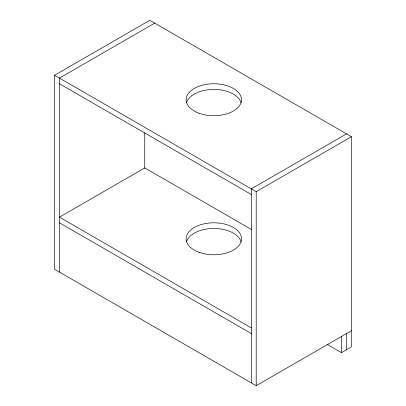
<?xml version="1.0" encoding="UTF-8"?>
<svg xmlns="http://www.w3.org/2000/svg" width="406" height="406" viewBox="0 0 406 406"><rect width="100%" height="100%" fill="white"/><g stroke="black" fill="none" stroke-linecap="round" stroke-linejoin="round"><path stroke-width="0.61" d="M54.577 75.272L149.794 20.3L351.423 136.71L351.423 330.728L256.206 385.7L54.577 269.29L54.577 75.272L256.206 191.683L351.423 136.71M154.691 23.132L59.479 78.099L59.479 272.121M346.521 133.879L251.309 188.851L251.309 382.868M327.236 344.41L341.482 352.636L351.281 346.978L351.281 330.809M59.479 83.758L251.309 194.51M251.629 229.618L144.749 167.917L59.479 217.149L251.309 327.901M59.479 222.808L251.309 333.559M346.379 333.641L346.379 349.81M341.482 336.467L341.482 352.636M256.206 191.683L256.206 385.7M144.749 132.813L144.749 168.317M186.486 241.946A27.679 15.981 0 0 1 213.83 228.466A27.679 15.981 0 0 1 241.164 241.946M186.486 102.896A27.679 15.981 0 0 1 213.83 89.416A27.679 15.981 0 0 1 241.164 102.901M199.239 252.37A27.679 15.981 0 0 0 241.494 239.291A27.679 15.981 0 0 0 200.747 224.701A27.679 15.981 0 0 0 199.239 252.37M199.239 113.32A27.679 15.981 0 0 0 241.494 100.241A27.679 15.981 0 0 0 200.747 85.656A27.679 15.981 0 0 0 199.239 113.32"/></g></svg>
